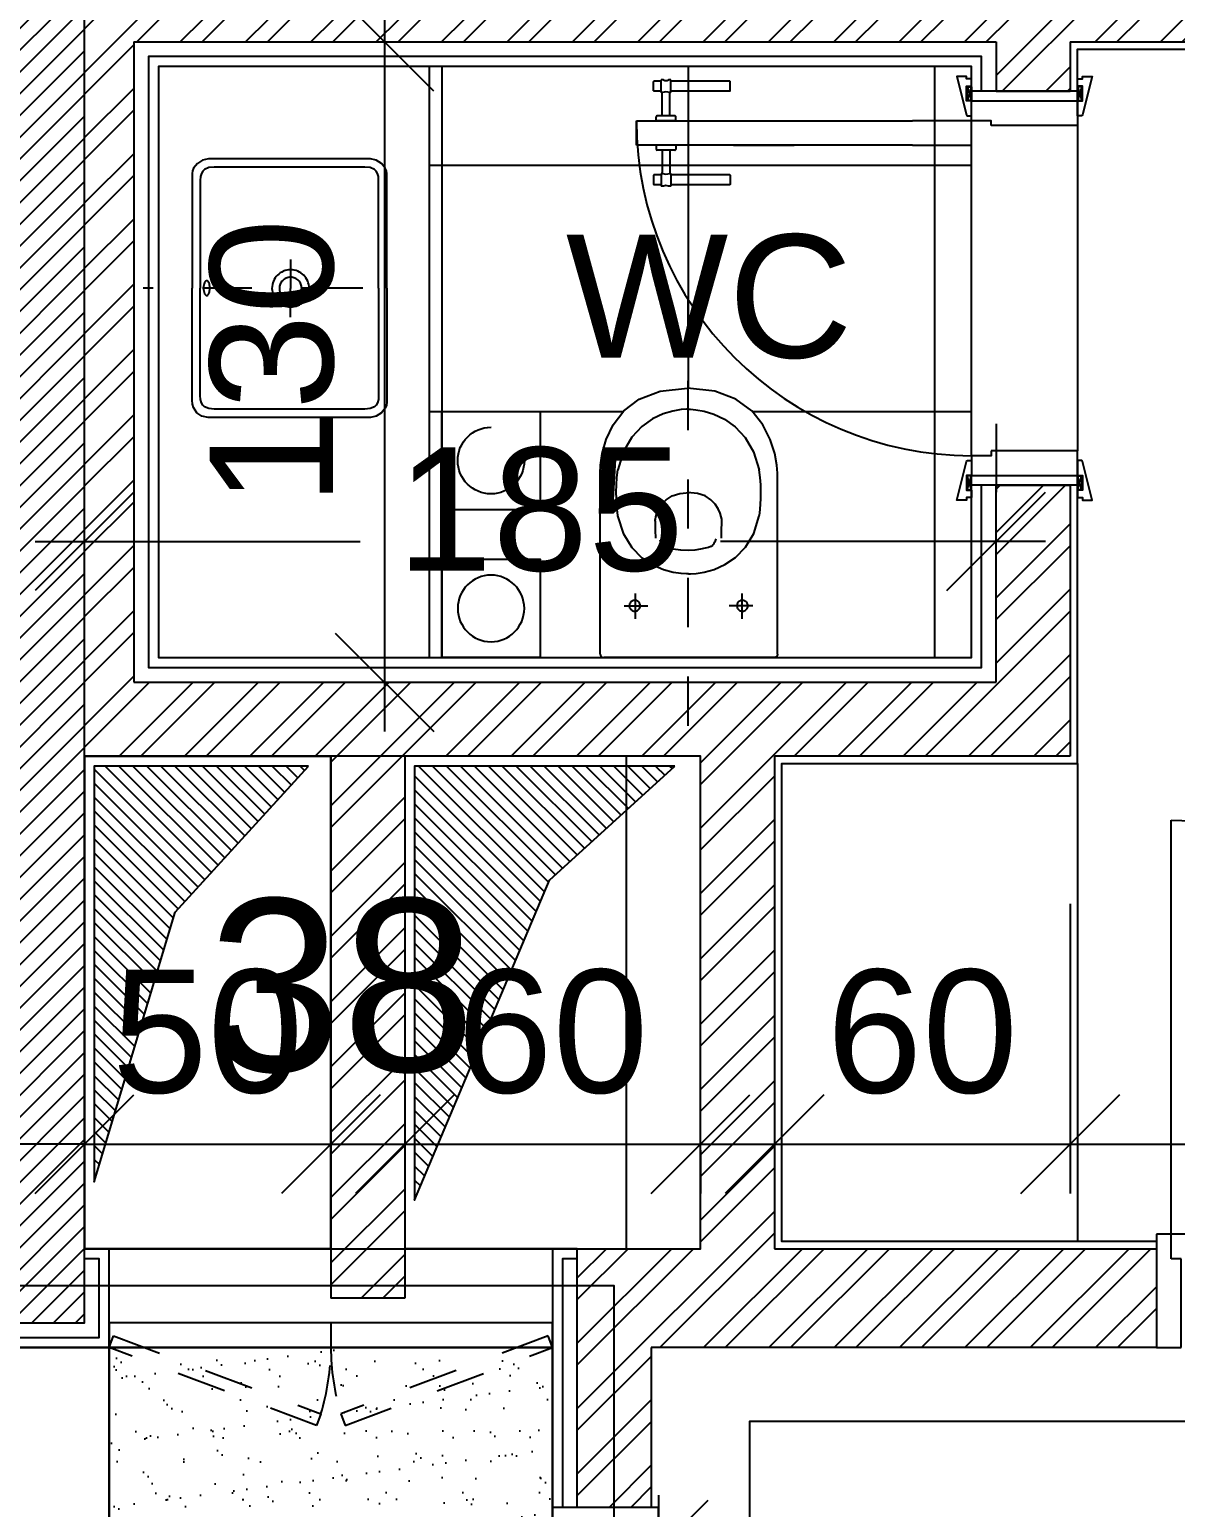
# Model space of a CAD drawing. Extents: x -1.7 to 46.3, y -159.8 to -77.2.
# Drawn here: x 15.667 to 17.992, y -127.461 to -124.461 of the extents above; entities that cross this region are included whole.
import ezdxf
from ezdxf.enums import TextEntityAlignment as Align

# ---------------------------------------------------------------- set-up
doc = ezdxf.new("R2010")
doc.units = 0
doc.header["$MEASUREMENT"] = 0
doc.header["$PDMODE"] = 35
doc.header["$PDSIZE"] = 0.3
for name, pattern in [('CENTER', [2, 1.25, -0.25, 0.25, -0.25]), ('DASHDOTX2', [50.8, 25.4, -12.7, 0, -12.7]), ('HIDDEN2', [0.1875, 0.125, -0.0625])]:
    doc.linetypes.add(name, pattern=pattern)
doc.layers.get('0').update_dxf_attribs({"linetype": 'CONTINUOUS'})
doc.layers.get('DEFPOINTS').update_dxf_attribs({"linetype": 'CONTINUOUS'})
for name, color, linetype in [('A-AREAS', 6, 'CONTINUOUS'), ('A-AREAS-TXT', 6, 'CONTINUOUS'), ('A-AXIS-SANITARY', 10, 'DASHDOTX2'), ('A-closet', 252, 'CONTINUOUS'), ('a-dim', 3, 'CONTINUOUS'), ('A-Door', 1, 'CONTINUOUS'), ('A-DOORS', 1, 'CONTINUOUS'), ('A-FLOR-PFIX', 61, 'CONTINUOUS'), ('A-HATCH-CONC', 8, 'CONTINUOUS'), ('A-HATCH-WALL', 8, 'CONTINUOUS'), ('A-MECHANICAL', 8, 'CONTINUOUS'), ('A-moquette', 137, 'CONTINUOUS'), ('A-NOMENCLATURE', 3, 'CONTINUOUS'), ('A-PLASTER', 8, 'CONTINUOUS'), ('A-PORTE', 1, 'CONTINUOUS'), ('A-proj-marble', 137, 'CONTINUOUS'), ('A-PROJ-TIL-BATH', 8, 'CONTINUOUS'), ('A-proj-wood', 5, 'CONTINUOUS'), ('A-PROJECTION', 9, 'CONTINUOUS'), ('A-SANIT', 95, 'CONTINUOUS'), ('A-sect-marble', 1, 'CONTINUOUS'), ('A-SECT-TILE', 12, 'CONTINUOUS'), ('a-shaft', 251, 'CONTINUOUS'), ('A-TILES', 137, 'CONTINUOUS'), ('A-WALL', 4, 'CONTINUOUS'), ('S-2ND-3RD-4-5-6TH$0$A-SHAFT 2-3-4-5-6', 8, 'CONTINUOUS'), ('S-2ND-3RD-4-5-6TH$0$A-STR 2-3-4-5-6', 2, 'CONTINUOUS')]:
    doc.layers.add(name, color=color, linetype=linetype)
doc.styles.add('A100-STEXT', font='ARIAL.TTF', dxfattribs={"height": 0.25})
doc.dimstyles.new('A100-DIM', dxfattribs={"dimtxt": 0.25, "dimasz": 0.2, "dimexe": 0.1, "dimexo": 0.3, "dimgap": 0.1, "dimtad": 1, "dimlfac": 100, "dimrnd": 0.5, "dimdsep": 46, "dimtxsty": 'A100-STEXT', "dimblk1": 'OBLIQUE', "dimblk2": 'OBLIQUE', "dimsah": 1, "dimcen": -0.05, "dimdle": 0.1, "dimclrd": 15, "dimclre": 15, "dimclrt": 256, "dimadec": 0, "dimazin": 0, "dimtfac": 0.28, "dimtix": 1, "dimtmove": 2, "dimatfit": 3, "dimldrblk": 'OBLIQUE', "dimfxl": 0, "dimtolj": 1, "dimarcsym": 0})

# ---------------------------------------------------------------- blocks, each defined once
blk = doc.blocks.new('P90E23D')
at = {"layer": 'A-PORTE'}
for p, q in [((0, 0), (0, -0.05)), ((0.23, 0), (0, 0)), ((0.23, -0.03), (0.23, 0)), ((0.18, -0.05), (0.18, -0.03)), ((0.18, -0.03), (0.23, -0.03)), ((0, -0.05), (0.18, -0.05)), ((1.07, -0.84), (0.23, -0.84)), ((0.23, -0.84), (0.23, -0.88)), ((0, -0.9), (0, -0.85)), ((0, -0.85), (0.18, -0.85)), ((0.18, -0.85), (0.18, -0.87)), ((0.18, -0.87), (0.23, -0.87)), ((0.23, -0.87), (1.07, -0.87)), ((0.23, -0.87), (0.23, -0.9)), ((0.23, -0.9), (0, -0.9))]:
    blk.add_line(p, q, dxfattribs=at)
blk.add_arc((0.23, -0.87), 0.84, 0, 90, dxfattribs=at)
blk = doc.blocks.new('_OBLIQUE')
at = {"color": 0, "linetype": 'ByBlock'}
blk.add_line((-0.5, -0.5), (0.5, 0.5), dxfattribs=at)
blk = doc.blocks.new('*D63')
at = {"layer": 'a-dim', "color": 15, "lineweight": -2}
for p, q in [((16.9434, -127.4357), (16.9434, -127.6465)), ((26.9284, -127.4357), (26.9284, -127.6465)), ((16.8434, -127.5465), (27.0284, -127.5465))]:
    blk.add_line(p, q, dxfattribs=at)
at = {"layer": 'DEFPOINTS', "color": 0}
for p in [(16.9434, -127.1357), (26.9284, -127.1357), (26.9284, -127.5465)]:
    blk.add_point(p, dxfattribs=at)
at = {"layer": 'a-dim', "color": 15, "lineweight": -2, "xscale": 0.2, "yscale": 0.2, "zscale": 0.2, "rotation": 180}
blk.add_blockref('_OBLIQUE', (16.9434, -127.5465), dxfattribs=at)
at = {"layer": 'a-dim', "color": 15, "lineweight": -2, "xscale": 0.2, "yscale": 0.2, "zscale": 0.2}
blk.add_blockref('_OBLIQUE', (26.9284, -127.5465), dxfattribs=at)
at = {"layer": 'a-dim', "insert": (21.9359, -127.3188), "char_height": 0.25, "attachment_point": 5, "style": 'A100-STEXT'}
blk.add_mtext('\\A1;998.5', dxfattribs=at)
blk = doc.blocks.new('*D65')
at = {"layer": 'a-dim', "color": 15, "lineweight": -2}
for p, q in [((15.7784, -126.7857), (15.7784, -126.6232)), ((15.7784, -126.7232), (15.5784, -126.7232)), ((15.7784, -126.7232), (16.2784, -126.7232)), ((16.2784, -126.7232), (16.4784, -126.7232)), ((16.2784, -126.7857), (16.2784, -126.8232))]:
    blk.add_line(p, q, dxfattribs=at)
at = {"layer": 'DEFPOINTS', "color": 0}
for p in [(16.2784, -126.4857), (16.2784, -126.7232), (15.7784, -127.0857)]:
    blk.add_point(p, dxfattribs=at)
at = {"layer": 'a-dim', "color": 15, "lineweight": -2, "xscale": 0.2, "yscale": 0.2, "zscale": 0.2}
blk.add_blockref('_OBLIQUE', (15.7784, -126.7232), dxfattribs=at)
at = {"layer": 'a-dim', "color": 15, "lineweight": -2, "xscale": 0.2, "yscale": 0.2, "zscale": 0.2, "rotation": 180}
blk.add_blockref('_OBLIQUE', (16.2784, -126.7232), dxfattribs=at)
at = {"layer": 'a-dim', "insert": (16.0284, -126.4956), "char_height": 0.25, "attachment_point": 5, "style": 'A100-STEXT'}
blk.add_mtext('\\A1;50', dxfattribs=at)
blk = doc.blocks.new('*D66')
at = {"layer": 'a-dim', "color": 15, "lineweight": -2}
for p, q in [((16.3284, -126.7232), (17.1284, -126.7232)), ((17.0284, -126.7357), (17.0284, -126.8232)), ((16.4284, -126.7857), (16.4284, -126.8232))]:
    blk.add_line(p, q, dxfattribs=at)
at = {"layer": 'DEFPOINTS', "color": 0}
for p in [(17.0284, -126.4357), (16.4284, -126.4857), (17.0284, -126.7232)]:
    blk.add_point(p, dxfattribs=at)
at = {"layer": 'a-dim', "color": 15, "lineweight": -2, "xscale": 0.2, "yscale": 0.2, "zscale": 0.2, "rotation": 180}
blk.add_blockref('_OBLIQUE', (16.4284, -126.7232), dxfattribs=at)
at = {"layer": 'a-dim', "color": 15, "lineweight": -2, "xscale": 0.2, "yscale": 0.2, "zscale": 0.2}
blk.add_blockref('_OBLIQUE', (17.0284, -126.7232), dxfattribs=at)
at = {"layer": 'a-dim', "insert": (16.7284, -126.4956), "char_height": 0.25, "attachment_point": 5, "style": 'A100-STEXT'}
blk.add_mtext('\\A1;60', dxfattribs=at)
blk = doc.blocks.new('*D67')
at = {"layer": 'a-dim', "color": 15, "lineweight": -2}
for p, q in [((17.7784, -126.2357), (17.7784, -126.8232)), ((17.0784, -126.7232), (17.8784, -126.7232)), ((17.1784, -126.7357), (17.1784, -126.8232))]:
    blk.add_line(p, q, dxfattribs=at)
at = {"layer": 'DEFPOINTS', "color": 0}
for p in [(17.7784, -125.9357), (17.1784, -126.4357), (17.7784, -126.7232)]:
    blk.add_point(p, dxfattribs=at)
at = {"layer": 'a-dim', "color": 15, "lineweight": -2, "xscale": 0.2, "yscale": 0.2, "zscale": 0.2, "rotation": 180}
blk.add_blockref('_OBLIQUE', (17.1784, -126.7232), dxfattribs=at)
at = {"layer": 'a-dim', "color": 15, "lineweight": -2, "xscale": 0.2, "yscale": 0.2, "zscale": 0.2}
blk.add_blockref('_OBLIQUE', (17.7784, -126.7232), dxfattribs=at)
at = {"layer": 'a-dim', "insert": (17.4784, -126.4956), "char_height": 0.25, "attachment_point": 5, "style": 'A100-STEXT'}
blk.add_mtext('\\A1;60', dxfattribs=at)
blk = doc.blocks.new('*D68')
at = {"layer": 'a-dim', "color": 15, "lineweight": -2}
for p, q in [((17.7784, -126.2357), (17.7784, -126.8232)), ((19.3534, -126.2357), (19.3534, -126.8232)), ((17.6784, -126.7232), (19.4534, -126.7232))]:
    blk.add_line(p, q, dxfattribs=at)
at = {"layer": 'DEFPOINTS', "color": 0}
for p in [(17.7784, -125.9357), (19.3534, -125.9357), (19.3534, -126.7232)]:
    blk.add_point(p, dxfattribs=at)
at = {"layer": 'a-dim', "color": 15, "lineweight": -2, "xscale": 0.2, "yscale": 0.2, "zscale": 0.2, "rotation": 180}
blk.add_blockref('_OBLIQUE', (17.7784, -126.7232), dxfattribs=at)
at = {"layer": 'a-dim', "color": 15, "lineweight": -2, "xscale": 0.2, "yscale": 0.2, "zscale": 0.2}
blk.add_blockref('_OBLIQUE', (19.3534, -126.7232), dxfattribs=at)
at = {"layer": 'a-dim', "insert": (18.5659, -126.4956), "char_height": 0.25, "attachment_point": 5, "style": 'A100-STEXT'}
blk.add_mtext('\\A1;157.5', dxfattribs=at)
blk = doc.blocks.new('*D90')
at = {"layer": 'a-dim', "color": 15, "lineweight": -2}
for p, q in [((17.6284, -125.2607), (17.6284, -125.3996)), ((15.7784, -126.7857), (15.7784, -125.3996)), ((15.6784, -125.4996), (16.338, -125.4996)), ((17.7284, -125.4996), (17.0687, -125.4996))]:
    blk.add_line(p, q, dxfattribs=at)
at = {"layer": 'DEFPOINTS', "color": 0}
for p in [(15.7784, -125.4996), (17.6284, -125.5607), (15.7784, -127.0857)]:
    blk.add_point(p, dxfattribs=at)
at = {"layer": 'a-dim', "color": 15, "lineweight": -2, "xscale": 0.2, "yscale": 0.2, "zscale": 0.2, "rotation": 180}
blk.add_blockref('_OBLIQUE', (15.7784, -125.4996), dxfattribs=at)
at = {"layer": 'a-dim', "color": 15, "lineweight": -2, "xscale": 0.2, "yscale": 0.2, "zscale": 0.2}
blk.add_blockref('_OBLIQUE', (17.6284, -125.4996), dxfattribs=at)
at = {"layer": 'a-dim', "insert": (16.7034, -125.4357), "char_height": 0.25, "attachment_point": 5, "style": 'A100-STEXT'}
blk.add_mtext('\\A1;185', dxfattribs=at)
blk = doc.blocks.new('*D92')
at = {"layer": 'a-dim', "color": 15, "lineweight": -2}
for p, q in [((16.3874, -124.3857), (16.3874, -125.8857)), ((16.2821, -124.4857), (16.4874, -124.4857)), ((16.2821, -125.7857), (16.4874, -125.7857))]:
    blk.add_line(p, q, dxfattribs=at)
at = {"layer": 'DEFPOINTS', "color": 0}
for p in [(15.9821, -124.4857), (15.9821, -125.7857), (16.3874, -125.7857)]:
    blk.add_point(p, dxfattribs=at)
at = {"layer": 'a-dim', "color": 15, "lineweight": -2, "xscale": 0.2, "yscale": 0.2, "zscale": 0.2}
for p, rotation in [((16.3874, -124.4857), 90), ((16.3874, -125.7857), 270)]:
    blk.add_blockref('_OBLIQUE', p, dxfattribs=dict(at, rotation=rotation))
at = {"layer": 'a-dim', "insert": (16.1596, -125.1357), "char_height": 0.25, "attachment_point": 5, "rotation": 90, "style": 'A100-STEXT'}
blk.add_mtext('\\A1;130', dxfattribs=at)
blk = doc.blocks.new('P100E21.5D')
at = {"layer": 'A-PORTE'}
for p, q in [((0.03, 0.215), (0.03, 1.155)), ((0.06, 1.155), (0.06, 0.215)), ((0.03, 0.215), (0, 0.215)), ((0, 0.215), (0, 0)), ((0.06, 0.215), (0.02, 0.215)), ((0.03, 0.165), (0.03, 0.215)), ((0.97, 0.215), (1, 0.215)), ((0.97, 0.165), (0.97, 0.215)), ((1, 0.215), (1, 0)), ((0.05, 0.165), (0.03, 0.165)), ((0.05, 0), (0.05, 0.165)), ((0.95, 0), (0.95, 0.165)), ((0.95, 0.165), (0.97, 0.165)), ((0, 0), (0.05, 0)), ((1, 0), (0.95, 0))]:
    blk.add_line(p, q, dxfattribs=at)
blk.add_arc((0.03, 0.215), 0.94, 0, 90, dxfattribs=at)
blk = doc.blocks.new('A$C3DEF75EA')
at = {"layer": 'A-DOORS'}
for p, q in [((-0.11, 0.68), (-0.06, 0.68)), ((-0.11, 0.56), (-0.11, 0.68)), ((-0.06, 0.68), (-0.06, 0.56)), ((-0.19, 0.63), (-0.19, 0.6445)), ((-0.1705, 0.645), (-0.1895, 0.645)), ((-0.17, 0.63), (-0.17, 0.6445)), ((-0.12, 0.602), (-0.12, 0.638)), ((-0.11, 0.64), (-0.118, 0.64)), ((-0.11, 0.6), (-0.11, 0.64)), ((-0.06, 0.64), (-0.052, 0.64)), ((-0.06, 0.6), (-0.06, 0.64)), ((-0.05, 0.602), (-0.05, 0.638)), ((0, 0.63), (0, 0.6445)), ((0.0005, 0.645), (0.0195, 0.645)), ((0.02, 0.63), (0.02, 0.6445)), ((-0.167, 0.63), (-0.193, 0.63)), ((-0.193, 0.625), (-0.193, 0.63)), ((-0.193, 0.61), (-0.193, 0.615)), ((-0.167, 0.61), (-0.193, 0.61)), ((-0.19, 0.4905), (-0.19, 0.61)), ((-0.17, 0.4905), (-0.17, 0.61)), ((-0.167, 0.6275), (-0.167, 0.63)), ((-0.12, 0.6275), (-0.167, 0.6275)), ((-0.167, 0.61), (-0.167, 0.6125)), ((-0.12, 0.6125), (-0.167, 0.6125)), ((-0.05, 0.6275), (-0.003, 0.6275)), ((-0.05, 0.6125), (-0.003, 0.6125)), ((-0.003, 0.63), (0.023, 0.63)), ((-0.003, 0.6275), (-0.003, 0.63)), ((-0.003, 0.61), (-0.003, 0.6125)), ((-0.003, 0.61), (0.023, 0.61)), ((0, 0.4905), (0, 0.61)), ((0.02, 0.4905), (0.02, 0.61)), ((0.023, 0.625), (0.023, 0.63)), ((0.023, 0.61), (0.023, 0.615)), ((-0.11, 0.6), (-0.118, 0.6)), ((-0.06, 0.6), (-0.052, 0.6)), ((-0.11, 0.12), (-0.11, 0.56)), ((-0.06, 0.56), (-0.06, 0.12)), ((-0.1705, 0.49), (-0.1895, 0.49)), ((-0.11, 0.483), (-0.11, 0.36)), ((-0.06, 0.483), (-0.06, 0.36)), ((0.0005, 0.49), (0.0195, 0.49)), ((-0.11, 0.12), (-0.11, 0)), ((-0.06, 0), (-0.06, 0.12)), ((-0.809, 0), (-0.781, 0.009)), ((-0.809, 0.009), (-0.781, 0)), ((0.009, 0), (-0.019, 0.009)), ((0.009, 0.009), (-0.019, 0)), ((-0.11, 0), (-0.06, 0)), ((-0.809, -0.215), (-0.781, -0.224)), ((-0.809, -0.224), (-0.781, -0.215)), ((0.009, -0.215), (-0.019, -0.224)), ((0.009, -0.224), (-0.019, -0.215))]:
    blk.add_line(p, q, dxfattribs=at)
at = {"layer": 'A-DOORS', "color": 8}
for p, q in [((-0.74, 0), (-0.06, 0)), ((-0.07, -0.215), (-0.73, -0.215))]:
    blk.add_line(p, q, dxfattribs=at)
at = {"layer": 'A-DOORS'}
for points in [[(-0.81, 0), (-0.825, 0), (-0.825, 0.01), (-0.83, 0.01), (-0.83, 0.03), (-0.7518, 0.0104, -0.381769), (-0.75, 0.0084), (-0.75, 0), (-0.78, 0), (-0.78, 0.01), (-0.81, 0.01), (-0.81, 0)], [(0.01, 0), (0.025, 0), (0.025, 0.01), (0.03, 0.01), (0.03, 0.03), (-0.0482, 0.0104, 0.381769), (-0.05, 0.0084), (-0.05, 0), (-0.02, 0), (-0.02, 0.01), (0.01, 0.01), (0.01, 0)], [(-0.81, -0.215), (-0.825, -0.215), (-0.825, -0.225), (-0.83, -0.225), (-0.83, -0.245), (-0.7518, -0.2254, 0.381769), (-0.75, -0.2234), (-0.75, -0.215), (-0.78, -0.215), (-0.78, -0.225), (-0.81, -0.225), (-0.81, -0.215)], [(0.01, -0.215), (0.025, -0.215), (0.025, -0.225), (0.03, -0.225), (0.03, -0.245), (-0.0482, -0.2254, -0.381769), (-0.05, -0.2234), (-0.05, -0.215), (-0.02, -0.215), (-0.02, -0.225), (0.01, -0.225), (0.01, -0.215)]]:
    blk.add_lwpolyline(points, format="xyb", dxfattribs=at)
for points in [[(-0.809, 0), (-0.781, 0), (-0.781, 0.009), (-0.809, 0.009)], [(0.009, 0), (-0.019, 0), (-0.019, 0.009), (0.009, 0.009)], [(-0.809, -0.215), (-0.781, -0.215), (-0.781, -0.224), (-0.809, -0.224)], [(0.009, -0.215), (-0.019, -0.215), (-0.019, -0.224), (0.009, -0.224)]]:
    blk.add_lwpolyline(points, close=True, dxfattribs=at)
for points in [[(-0.8, -0.215), (-0.8, 0), (-0.78, 0), (-0.78, -0.215), (-0.8, -0.215)], [(-0.73, -0.04), (-0.74, -0.04), (-0.74, 0), (-0.78, 0)], [(-0.78, 0), (-0.78, -0.215), (-0.73, -0.215), (-0.73, -0.04)], [(0, -0.215), (0, 0), (-0.02, 0), (-0.02, -0.215), (0, -0.215)], [(-0.07, -0.04), (-0.06, -0.04), (-0.06, 0), (-0.02, 0)], [(-0.02, 0), (-0.02, -0.215), (-0.07, -0.215), (-0.07, -0.04)]]:
    blk.add_lwpolyline(points, dxfattribs=at)
blk.add_arc((-0.0597, -0.0003), 0.6803, 90.0254, 179.9746, dxfattribs=at)
for centre, major_axis, start_param, end_param in [((-0.1895, 0.6445), (-0.000354, 0.000354), -0.785398, 0.785398), ((-0.1705, 0.6445), (0.000354, 0.000354), 5.497787, 7.068583), ((-0.118, 0.638), (-0.00141, 0.00141), -0.785398, 0.785398), ((-0.052, 0.638), (0.00141, 0.00141), 5.497787, 7.068583), ((0.0005, 0.6445), (-0.000354, 0.000354), -0.785398, 0.785398), ((0.0195, 0.6445), (0.000354, 0.000354), 5.497787, 7.068583), ((-0.2006, 0.62), (0.00642, 0.00642), 4.914874, 6.080701), ((-0.149, 0.62), (0.0138, 0.0138), 1.961403, 2.750986), ((-0.118, 0.602), (0.00141, 0.00141), 2.356194, 3.926991), ((-0.052, 0.602), (-0.00141, 0.00141), 2.356194, 3.926991), ((-0.021, 0.62), (0.0138, 0.0138), 5.102996, 5.892578), ((0.0306, 0.62), (0.00642, 0.00642), 1.773281, 2.939108), ((-0.1895, 0.4905), (0.000354, 0.000354), 2.356194, 3.926991), ((-0.1705, 0.4905), (-0.000354, 0.000354), 2.356194, 3.926991), ((0.0005, 0.4905), (0.000354, 0.000354), 2.356194, 3.926991), ((0.0195, 0.4905), (-0.000354, 0.000354), 2.356194, 3.926991)]:
    blk.add_ellipse(centre, major_axis=major_axis, ratio=1, start_param=start_param, end_param=end_param, dxfattribs=at)
blk = doc.blocks.new('A$C4412624D')
for points in [[(-363.316505, 205.931824, 0), (-369.377186, 205.812927, 0), (-385.619804, 204.401184, 0), (-409.135235, 200.113983, 0), (-437.014357, 191.368836, 0), (-466.348038, 176.583069, 0), (-494.227158, 154.174194, 0), (-517.742592, 122.559601, 0), (-533.985207, 80.156738, 0), (-540.045876, 25.382996, 0)], [(-7.305237, 205.931824, 0), (-19.51413, 205.931824, 0), (-52.233948, 205.931824, 0), (-99.604431, 205.931824, 0), (-155.76532, 205.931824, 0), (-214.856354, 205.931793, 0), (-271.017242, 205.931793, 0), (-318.387726, 205.931793, 0), (-351.107536, 205.931763, 0), (-363.316406, 205.931763, 0)], [(-7.305237, 205.931824, 0), (-7.054718, 205.891724, 0), (-6.383331, 205.746399, 0), (-5.411285, 205.458283, 0), (-4.258881, 204.989777, 0), (-3.046356, 204.303314, 0), (-1.893951, 203.361298, 0), (-0.921936, 202.126221, 0), (-0.250519, 200.560455, 0), (0, 198.626465, 0)], [(-0.000031, 198.626618, 0), (-0.000031, 186.942688, 0), (-0.000031, 155.629791, 0), (-0.000031, 110.296204, 0), (-0.000031, 56.550171, 0), (0, 0, 0), (0, -53.746025, 0), (0, -99.079628, 0), (0.000031, -130.392528, 0), (0.000031, -142.076446, 0)], [(-497.934326, 27.701111, 0), (-497.803253, 31.697464, 0), (-496.723526, 42.562134, 0), (-493.665352, 58.608521, 0), (-487.598946, 78.150055, 0), (-477.494526, 99.500153, 0), (-462.322313, 120.972229, 0), (-441.052518, 140.879669, 0), (-412.655359, 157.53595, 0), (-376.101051, 169.254425, 0)], [(-283.871368, 169.254578, 0), (-285.531082, 169.495087, 0), (-290.24971, 170.096344, 0), (-297.636414, 170.87796, 0), (-307.300392, 171.659577, 0), (-318.850838, 172.260834, 0), (-331.896935, 172.501343, 0), (-346.047874, 172.200714, 0), (-360.912849, 171.17862, 0), (-376.101044, 169.254608, 0)], [(-167.899292, 27.713638, 0), (-167.94632, 31.783478, 0), (-168.779755, 42.831787, 0), (-171.43811, 59.116745, 0), (-176.960022, 78.896546, 0), (-186.383972, 100.429382, 0), (-200.748535, 121.973389, 0), (-221.092255, 141.786835, 0), (-248.453674, 158.127808, 0), (-283.871368, 169.254547, 0)], [(-103.977631, 156.470307, 0), (-103.977631, 154.841889, 0), (-103.977631, 150.477722, 0), (-103.977631, 144.159454, 0), (-103.977631, 136.668732, 0), (-103.977661, 128.787171, 0), (-103.977661, 121.296448, 0), (-103.977661, 114.97818, 0), (-103.977692, 110.614014, 0), (-103.977692, 108.985626, 0)], [(-128.633087, 134.554077, 0), (-126.879395, 134.554077, 0), (-122.179504, 134.554077, 0), (-115.375183, 134.554077, 0), (-107.308197, 134.554077, 0), (-98.820343, 134.554108, 0), (-90.753357, 134.554108, 0), (-83.949036, 134.554108, 0), (-79.249146, 134.554138, 0), (-77.495453, 134.554138, 0)], [(-93.019531, 135.467438, 0), (-93.196075, 137.437134, 0), (-93.705109, 139.291046, 0), (-94.515656, 140.998169, 0), (-95.596771, 142.527588, 0), (-96.917511, 143.848328, 0), (-98.446899, 144.929444, 0), (-100.154022, 145.740021, 0), (-102.007935, 146.249054, 0), (-103.977631, 146.425629, 0), (-103.977631, 146.425537, 0), (-105.947327, 146.248993, 0), (-107.801239, 145.73996, 0), (-109.508362, 144.929413, 0), (-111.03775, 143.848328, 0), (-112.358459, 142.527588, 0), (-113.439575, 140.99823, 0), (-114.250092, 139.291107, 0), (-114.759094, 137.437256, 0), (-114.935638, 135.46759, 0), (-114.93573, 135.467438, 0), (-114.759186, 133.497742, 0), (-114.250153, 131.643829, 0), (-113.439606, 129.936707, 0), (-112.35849, 128.407288, 0), (-111.03775, 127.086548, 0), (-109.508362, 126.005432, 0), (-107.801239, 125.194855, 0), (-105.947327, 124.685822, 0), (-103.977631, 124.509247, 0), (-103.977631, 124.509339, 0), (-102.007935, 124.685883, 0), (-100.154022, 125.194916, 0), (-98.446899, 126.005463, 0), (-96.917511, 127.086548, 0), (-95.596802, 128.407288, 0), (-94.515686, 129.936646, 0), (-93.70517, 131.643768, 0), (-93.196167, 133.49762, 0), (-93.019623, 135.467285, 0)], [(-239.127029, 93.496338, 0), (-244.453003, 93.570557, 0), (-249.945557, 93.674713, 0), (-255.392944, 93.798554, 0), (-260.583328, 93.931671, 0), (-265.304947, 94.063751, 0), (-269.345993, 94.184479, 0), (-272.494675, 94.283508, 0), (-274.5392, 94.350495, 0), (-275.267776, 94.375122, 0), (-275.267746, 94.375122, 0), (-277.177994, 94.160919, 0), (-282.297455, 93.202637, 0), (-289.709213, 91.026795, 0), (-298.496338, 87.159912, 0), (-307.741928, 81.128479, 0), (-316.529068, 72.45903, 0), (-323.940826, 60.67807, 0), (-329.060295, 45.312103, 0), (-330.970551, 25.887634, 0)], [(-222.988953, 73.828949, 0), (-223.338638, 74.133179, 0), (-224.304276, 74.948532, 0), (-225.760712, 76.128952, 0), (-227.582809, 77.528443, 0), (-229.645447, 79.000946, 0), (-231.823486, 80.400421, 0), (-233.99176, 81.580872, 0), (-236.025146, 82.39621, 0), (-237.798523, 82.70047, 0)], [(-222.988953, 73.828949, 0), (-222.415253, 72.286972, 0), (-220.969742, 67.851441, 0), (-219.065781, 60.807938, 0), (-217.11673, 51.442078, 0), (-215.53595, 40.039414, 0), (-214.736816, 26.885574, 0), (-215.132675, 12.266113, 0), (-217.136887, -3.533356, 0), (-221.162842, -20.227234, 0)], [(-363.316505, -149.381658, 0), (-369.377186, -149.461094, 0), (-385.619804, -148.580885, 0), (-409.135235, -145.063267, 0), (-437.014357, -137.230472, 0), (-466.348038, -123.404728, 0), (-494.227158, -101.908272, 0), (-517.742592, -71.063339, 0), (-533.985207, -29.192154, 0), (-540.045876, 25.383057, 0)], [(-497.934326, 27.701111, 0), (-497.877174, 23.658875, 0), (-496.982231, 12.679642, 0), (-494.164284, -3.515335, 0), (-488.338104, -23.204819, 0), (-478.41848, -44.667587, 0), (-463.320183, -66.182388, 0), (-441.957998, -86.028, 0), (-413.246702, -102.483177, 0), (-376.101074, -113.826691, 0)], [(-239.127029, -38.068466, 0), (-244.453003, -38.14267, 0), (-249.945557, -38.246841, 0), (-255.392944, -38.370651, 0), (-260.583328, -38.503769, 0), (-265.304947, -38.635849, 0), (-269.345993, -38.756561, 0), (-272.494675, -38.855591, 0), (-274.5392, -38.922577, 0), (-275.267776, -38.947189, 0), (-275.267746, -38.947235, 0), (-277.177994, -38.733047, 0), (-282.297455, -37.774811, 0), (-289.709213, -35.599045, 0), (-298.496338, -31.732208, 0), (-307.741928, -25.700821, 0), (-316.529068, -17.031387, 0), (-323.940826, -5.250381, 0), (-329.060295, 10.115692, 0), (-330.970551, 29.540344, 0)], [(-167.899292, 27.713638, 0), (-167.835449, 23.744888, 0), (-168.391693, 12.949295, 0), (-170.689728, -3.00711, 0), (-175.851273, -22.458359, 0), (-184.998032, -43.738403, 0), (-199.251709, -65.181274, 0), (-219.733994, -85.120949, 0), (-247.56662, -101.891426, 0), (-283.871277, -113.826691, 0)], [(-221.162796, -20.227218, 0), (-221.512482, -20.531448, 0), (-222.478119, -21.346786, 0), (-223.934555, -22.527222, 0), (-225.756668, -23.926681, 0), (-227.819305, -25.39917, 0), (-229.99733, -26.79863, 0), (-232.165619, -27.97905, 0), (-234.19902, -28.794388, 0), (-235.972382, -29.098617, 0)], [(-103.977631, -101.042419, 0), (-103.977631, -99.414001, 0), (-103.977631, -95.049827, 0), (-103.977631, -88.731552, 0), (-103.977631, -81.240814, 0), (-103.977661, -73.359253, 0), (-103.977661, -65.868515, 0), (-103.977661, -59.550239, 0), (-103.977692, -55.186066, 0), (-103.977692, -53.557648, 0)], [(-128.633087, -79.126785, 0), (-126.879395, -79.126785, 0), (-122.179504, -79.126785, 0), (-115.375183, -79.126785, 0), (-107.308197, -79.126793, 0), (-98.820343, -79.126793, 0), (-90.753357, -79.1268, 0), (-83.949036, -79.1268, 0), (-79.249146, -79.126808, 0), (-77.495453, -79.126816, 0)], [(-93.019531, -80.039558, 0), (-93.196075, -78.069855, 0), (-93.705109, -76.215965, 0), (-94.515656, -74.508842, 0), (-95.596771, -72.979439, 0), (-96.917511, -71.658707, 0), (-98.446899, -70.577591, 0), (-100.154022, -69.767044, 0), (-102.007935, -69.258026, 0), (-103.977631, -69.081474, 0), (-103.977631, -69.081459, 0), (-105.947327, -69.258011, 0), (-107.801239, -69.767036, 0), (-109.508362, -70.577583, 0), (-111.03775, -71.658699, 0), (-112.358459, -72.979431, 0), (-113.439575, -74.508835, 0), (-114.250092, -76.21595, 0), (-114.759094, -78.069839, 0), (-114.935638, -80.039543, 0), (-114.93573, -80.039558, 0), (-114.759186, -82.009262, 0), (-114.250153, -83.863159, 0), (-113.439606, -85.570282, 0), (-112.35849, -87.099686, 0), (-111.03775, -88.420425, 0), (-109.508362, -89.501541, 0), (-107.801239, -90.312088, 0), (-105.947327, -90.821113, 0), (-103.977631, -90.997673, 0), (-103.977631, -90.997658, 0), (-102.007935, -90.821106, 0), (-100.154022, -90.31208, 0), (-98.446899, -89.501533, 0), (-96.917511, -88.420418, 0), (-95.596802, -87.099678, 0), (-94.515686, -85.570274, 0), (-93.70517, -83.863144, 0), (-93.196167, -82.009254, 0), (-93.019623, -80.039543, 0)], [(-283.871368, -113.826683, 0), (-285.531082, -114.067184, 0), (-290.24971, -114.668434, 0), (-297.636414, -115.450065, 0), (-307.300392, -116.231693, 0), (-318.850838, -116.832943, 0), (-331.896935, -117.073444, 0), (-346.047874, -116.772819, 0), (-360.912849, -115.750694, 0), (-376.101044, -113.826691, 0)], [(-7.305237, -149.381658, 0), (-7.054718, -149.341568, 0), (-6.383331, -149.196247, 0), (-5.411285, -148.908123, 0), (-4.258881, -148.439623, 0), (-3.046356, -147.753174, 0), (-1.893951, -146.811207, 0), (-0.921936, -145.576141, 0), (-0.250519, -144.010414, 0), (0, -142.076446, 0)], [(-7.305237, -149.381658, 0), (-19.51413, -149.381658, 0), (-52.233948, -149.381658, 0), (-99.604431, -149.381658, 0), (-155.76532, -149.381658, 0), (-214.856354, -149.38166, 0), (-271.017242, -149.38166, 0), (-318.387726, -149.38166, 0), (-351.107536, -149.381662, 0), (-363.316406, -149.381662, 0)]]:
    blk.add_polyline3d(points)
at = {"layer": 'A-AXIS-SANITARY', "linetype": 'CENTER', "ltscale": 0.1}
blk.add_line((136.288241, 26.88557), (-721.794139, 26.885582), dxfattribs=at)
blk = doc.blocks.new('A$C6D442EC4')
at = {"layer": 'A-AXIS-SANITARY', "linetype": 'CENTER', "ltscale": 0.1}
blk.add_line((-0.0027, 0.3461), (-0.0027, -0.0992), dxfattribs=at)
at = {"layer": 'A-FLOR-PFIX', "ltscale": 0.5}
for points in [[(-0.0025, 0.3948), (-0.0051, 0.3948), (-0.0125, 0.3948), (-0.0239, 0.3948), (-0.0388, 0.3948), (-0.0564, 0.3948), (-0.076, 0.3948), (-0.1187, 0.3948), (-0.1614, 0.3948), (-0.181, 0.3948), (-0.1986, 0.3948), (-0.2135, 0.3948), (-0.225, 0.3948), (-0.2323, 0.3948), (-0.235, 0.3948), (-0.2405, 0.394), (-0.246, 0.3919), (-0.2556, 0.3842), (-0.2625, 0.3736), (-0.2651, 0.362), (-0.2651, 0.361), (-0.2651, 0.3583), (-0.2651, 0.3538), (-0.2651, 0.3478), (-0.2651, 0.3316), (-0.2651, 0.3105), (-0.2651, 0.2855), (-0.2651, 0.2577), (-0.2651, 0.1972), (-0.2651, 0.1367), (-0.2651, 0.1088), (-0.2651, 0.0839), (-0.2651, 0.0628), (-0.2651, 0.0466), (-0.2651, 0.0405), (-0.2651, 0.0361), (-0.2651, 0.0333), (-0.2651, 0.0324), (-0.2626, 0.0199), (-0.2557, 0.0096), (-0.2448, 0.0026), (-0.2379, 0.0007), (-0.2303, 0), (-0.2278, 0), (-0.2205, 0), (-0.2093, 0), (-0.1947, 0), (-0.1775, 0), (-0.1582, 0), (-0.1164, 0), (-0.0746, 0), (-0.0553, 0), (-0.0381, 0), (-0.0235, 0), (-0.0123, 0), (-0.005, 0), (-0.0025, 0)], [(-0.0026, 0.3948), (0, 0.3948), (0.0074, 0.3948), (0.0188, 0.3948), (0.0337, 0.3948), (0.0513, 0.3948), (0.0709, 0.3948), (0.1136, 0.3948), (0.1563, 0.3948), (0.176, 0.3948), (0.1936, 0.3948), (0.2084, 0.3948), (0.2199, 0.3948), (0.2273, 0.3948), (0.2299, 0.3948), (0.2355, 0.394), (0.2409, 0.3919), (0.2506, 0.3842), (0.2574, 0.3736), (0.26, 0.362), (0.26, 0.361), (0.26, 0.3583), (0.26, 0.3538), (0.26, 0.3478), (0.26, 0.3316), (0.26, 0.3105), (0.26, 0.2856), (0.26, 0.2578), (0.26, 0.1974), (0.26, 0.137), (0.26, 0.1092), (0.26, 0.0843), (0.26, 0.0632), (0.26, 0.047), (0.26, 0.041), (0.26, 0.0366), (0.26, 0.0338), (0.26, 0.0329), (0.2574, 0.0212), (0.2506, 0.0106), (0.2409, 0.003), (0.2355, 0.0008), (0.2299, 0), (0.2273, 0), (0.2199, 0), (0.2084, 0), (0.1936, 0), (0.176, 0), (0.1563, 0), (0.1136, 0), (0.0709, 0), (0.0513, 0), (0.0337, 0), (0.0188, 0), (0.0074, 0), (0, 0), (-0.0026, 0)], [(-0.0025, 0.3784), (-0.0049, 0.3784), (-0.0118, 0.3784), (-0.0226, 0.3784), (-0.0366, 0.3784), (-0.0531, 0.3784), (-0.0715, 0.3784), (-0.1116, 0.3784), (-0.1517, 0.3784), (-0.1701, 0.3784), (-0.1867, 0.3784), (-0.2006, 0.3784), (-0.2114, 0.3784), (-0.2183, 0.3784), (-0.2208, 0.3784), (-0.2288, 0.3778), (-0.2351, 0.3761), (-0.2399, 0.3735), (-0.2434, 0.37), (-0.2472, 0.361), (-0.2481, 0.3502), (-0.2481, 0.3493), (-0.2481, 0.3468), (-0.2481, 0.3427), (-0.2481, 0.3371), (-0.2481, 0.322), (-0.2481, 0.3025), (-0.2481, 0.2793), (-0.2481, 0.2535), (-0.2481, 0.1974), (-0.2481, 0.1413), (-0.2481, 0.1155), (-0.2481, 0.0924), (-0.2481, 0.0728), (-0.2481, 0.0577), (-0.2481, 0.0522), (-0.2481, 0.048), (-0.2481, 0.0455), (-0.2481, 0.0446), (-0.2472, 0.0339), (-0.2434, 0.0249), (-0.2399, 0.0214), (-0.2351, 0.0187), (-0.2288, 0.017), (-0.2208, 0.0164), (-0.2183, 0.0164), (-0.2114, 0.0164), (-0.2006, 0.0164), (-0.1867, 0.0164), (-0.1701, 0.0164), (-0.1517, 0.0164), (-0.1116, 0.0164), (-0.0715, 0.0164), (-0.0531, 0.0164), (-0.0366, 0.0164), (-0.0226, 0.0164), (-0.0118, 0.0164), (-0.0049, 0.0164), (-0.0025, 0.0164)], [(-0.0026, 0.3784), (-0.0002, 0.3784), (0.0068, 0.3784), (0.0175, 0.3784), (0.0315, 0.3784), (0.048, 0.3784), (0.0665, 0.3784), (0.1065, 0.3784), (0.1466, 0.3784), (0.1651, 0.3784), (0.1816, 0.3784), (0.1955, 0.3784), (0.2063, 0.3784), (0.2132, 0.3784), (0.2157, 0.3784), (0.2237, 0.3778), (0.23, 0.3761), (0.2348, 0.3735), (0.2383, 0.37), (0.2421, 0.361), (0.243, 0.3502), (0.243, 0.3493), (0.243, 0.3468), (0.243, 0.3427), (0.243, 0.3371), (0.243, 0.322), (0.243, 0.3025), (0.243, 0.2793), (0.243, 0.2535), (0.243, 0.1974), (0.243, 0.1413), (0.243, 0.1155), (0.243, 0.0924), (0.243, 0.0728), (0.243, 0.0577), (0.243, 0.0522), (0.243, 0.048), (0.243, 0.0455), (0.243, 0.0446), (0.2421, 0.0339), (0.2383, 0.0249), (0.2348, 0.0214), (0.23, 0.0187), (0.2237, 0.017), (0.2157, 0.0164), (0.2132, 0.0164), (0.2063, 0.0164), (0.1955, 0.0164), (0.1816, 0.0164), (0.1651, 0.0164), (0.1466, 0.0164), (0.1065, 0.0164), (0.0665, 0.0164), (0.048, 0.0164), (0.0315, 0.0164), (0.0175, 0.0164), (0.0068, 0.0164), (-0.0002, 0.0164), (-0.0026, 0.0164)], [(-0.0408, 0.1997), (-0.0406, 0.2035), (-0.04, 0.2073), (-0.0391, 0.2109), (-0.0378, 0.2144), (-0.0362, 0.2176), (-0.0343, 0.2208), (-0.0322, 0.2237), (-0.0297, 0.2263), (-0.0271, 0.2288), (-0.0242, 0.2309), (-0.021, 0.2328), (-0.0177, 0.2344), (-0.0143, 0.2357), (-0.0107, 0.2366), (-0.0069, 0.2372), (-0.0031, 0.2374), (0.0008, 0.2372), (0.0045, 0.2366), (0.0081, 0.2357), (0.0116, 0.2344), (0.0149, 0.2328), (0.018, 0.2309), (0.0209, 0.2288), (0.0236, 0.2263), (0.026, 0.2237), (0.0282, 0.2208), (0.0301, 0.2176), (0.0317, 0.2144), (0.0329, 0.2109), (0.0339, 0.2073), (0.0344, 0.2035), (0.0346, 0.1997), (0.0344, 0.1958), (0.0339, 0.1921), (0.0329, 0.1885), (0.0317, 0.185), (0.0301, 0.1817), (0.0282, 0.1786), (0.026, 0.1757), (0.0236, 0.173), (0.0209, 0.1706), (0.018, 0.1684), (0.0149, 0.1665), (0.0116, 0.1649), (0.0081, 0.1637), (0.0045, 0.1627), (0.0008, 0.1622), (-0.0031, 0.162), (-0.0069, 0.1622), (-0.0107, 0.1627), (-0.0143, 0.1637), (-0.0177, 0.1649), (-0.021, 0.1665), (-0.0242, 0.1684), (-0.0271, 0.1706), (-0.0297, 0.173), (-0.0322, 0.1757), (-0.0343, 0.1786), (-0.0362, 0.1817), (-0.0378, 0.185), (-0.0391, 0.1885), (-0.04, 0.1921), (-0.0406, 0.1958), (-0.0408, 0.1997), (-0.0408, 0.1997)], [(-0.0257, 0.1997), (-0.0256, 0.202), (-0.0252, 0.2042), (-0.0247, 0.2064), (-0.0239, 0.2085), (-0.023, 0.2105), (-0.0218, 0.2123), (-0.0205, 0.2141), (-0.0191, 0.2157), (-0.0175, 0.2171), (-0.0157, 0.2184), (-0.0139, 0.2196), (-0.0119, 0.2205), (-0.0098, 0.2213), (-0.0076, 0.2218), (-0.0054, 0.2222), (-0.0031, 0.2223), (-0.0008, 0.2222), (0.0015, 0.2218), (0.0037, 0.2213), (0.0057, 0.2205), (0.0077, 0.2196), (0.0096, 0.2184), (0.0113, 0.2171), (0.0129, 0.2157), (0.0144, 0.2141), (0.0157, 0.2123), (0.0168, 0.2105), (0.0178, 0.2085), (0.0185, 0.2064), (0.0191, 0.2042), (0.0194, 0.202), (0.0196, 0.1997), (0.0194, 0.1974), (0.0191, 0.1951), (0.0185, 0.1929), (0.0178, 0.1909), (0.0168, 0.1889), (0.0157, 0.187), (0.0144, 0.1853), (0.0129, 0.1837), (0.0113, 0.1822), (0.0096, 0.1809), (0.0077, 0.1798), (0.0057, 0.1788), (0.0037, 0.1781), (0.0015, 0.1775), (-0.0008, 0.1772), (-0.0031, 0.1771), (-0.0054, 0.1772), (-0.0076, 0.1775), (-0.0098, 0.1781), (-0.0119, 0.1788), (-0.0139, 0.1798), (-0.0157, 0.1809), (-0.0175, 0.1822), (-0.0191, 0.1837), (-0.0205, 0.1853), (-0.0218, 0.187), (-0.023, 0.1889), (-0.0239, 0.1909), (-0.0247, 0.1929), (-0.0252, 0.1951), (-0.0256, 0.1974), (-0.0257, 0.1997), (-0.0257, 0.1997)], [(-0.0176, 0.0295), (-0.0176, 0.0302), (-0.0173, 0.0308), (-0.017, 0.0315), (-0.0165, 0.0321), (-0.0158, 0.0326), (-0.0151, 0.0332), (-0.0142, 0.0337), (-0.0132, 0.0341), (-0.011, 0.0349), (-0.0084, 0.0355), (-0.0056, 0.0359), (-0.0026, 0.036), (0.0004, 0.0359), (0.0033, 0.0355), (0.0058, 0.0349), (0.0081, 0.0341), (0.009, 0.0337), (0.0099, 0.0332), (0.0107, 0.0326), (0.0113, 0.0321), (0.0118, 0.0315), (0.0122, 0.0308), (0.0124, 0.0302), (0.0125, 0.0295), (0.0124, 0.0288), (0.0122, 0.0282), (0.0118, 0.0276), (0.0113, 0.027), (0.0107, 0.0264), (0.0099, 0.0258), (0.009, 0.0253), (0.0081, 0.0249), (0.0058, 0.0241), (0.0033, 0.0235), (0.0004, 0.0231), (-0.0026, 0.023), (-0.0056, 0.0231), (-0.0084, 0.0235), (-0.011, 0.0241), (-0.0132, 0.0249), (-0.0142, 0.0253), (-0.0151, 0.0258), (-0.0158, 0.0264), (-0.0165, 0.027), (-0.017, 0.0276), (-0.0173, 0.0282), (-0.0176, 0.0288), (-0.0176, 0.0295), (-0.0176, 0.0295)]]:
    blk.add_lwpolyline(points, dxfattribs=at)
at = {"layer": 'A-SANIT', "ltscale": 0.5}
for points in [[(-0.0614, 0.1997), (-0.0031, 0.1997)], [(0.0553, 0.1997), (-0.0031, 0.1997)]]:
    blk.add_lwpolyline(points, dxfattribs=at)
blk = doc.blocks.new('A$C3B044ACB')
blk.add_lwpolyline([(-0.1, -0.1), (0.1, -0.1), (0.1, 0.1), (-0.1, 0.1)], close=True)
blk.add_circle((0, 0), 0.0676)
blk = doc.blocks.new('A$C767F1EFC')
blk.add_lwpolyline([(-0.2, -0.2), (0, -0.2), (0, 0), (-0.2, 0)], close=True)
blk.add_arc((-0.1, -0.1), 0.0676, 180, 90)

msp = doc.modelspace()

# ---------------------------------------------------------------- hatches: boundary and pattern name
at = {"layer": 'A-HATCH-CONC'}
h = msp.add_hatch(dxfattribs=at)
h.set_pattern_fill('ANSI31', color=256, scale=0.25, style=0)
h.set_pattern_definition([(45, (8e-11, -138.735676), (-0.022097087, 0.022097087), [])])
h.paths.add_polyline_path([(15.77837, -119.45568), (15.47837, -119.45568), (15.47837, -121.18568), (11.87837, -121.18568), (11.87837, -119.45568), (11.57837, -119.45568), (11.57837, -127.08568), (11.87837, -127.08568), (11.87837, -121.48568), (15.47837, -121.48568), (15.47837, -127.08568), (15.77837, -127.08568)])
at = {"layer": 'A-HATCH-WALL'}
h = msp.add_hatch(dxfattribs=at)
h.set_pattern_fill('ANSI32', color=256, scale=0.25, style=0)
h.set_pattern_definition([(45, (-4e-09, -138.73489), (-0.06629126, 0.06629126), []), (45, (0.04419, -138.73489), (-0.06629126, 0.06629126), [])])
h.paths.add_polyline_path([(19.50337, -123.63489), (19.35337, -123.63489), (19.35337, -124.33489), (15.77837, -124.33489), (15.77837, -125.93489), (16.27837, -125.93489), (16.27837, -127.03489), (16.42837, -127.03489), (16.42837, -125.93489), (17.02837, -125.93489), (17.02837, -126.93489), (16.77837, -126.93489), (16.77837, -127.45989), (16.92837, -127.45989), (16.92837, -127.13489), (17.95337, -127.13489), (17.95337, -126.93489), (17.17837, -126.93489), (17.17837, -125.93489), (17.77837, -125.93489), (17.77837, -125.38489), (17.62837, -125.38489), (17.62837, -125.78489), (15.87837, -125.78489), (15.87837, -124.48489), (17.62837, -124.48489), (17.62837, -124.58489), (17.77837, -124.58489), (17.77837, -124.48489), (19.35337, -124.48489), (19.35337, -125.93489), (19.50337, -125.93489)])
at = {"layer": 'A-moquette'}
h = msp.add_hatch(dxfattribs=at)
h.set_pattern_fill('AR-SAND', color=256, scale=0.05, style=0)
h.set_pattern_definition([(37.5, (8e-11, -138.735676), (-0.00314967, 0.0963412), [0, -0.076, 0, -0.085, 0, -0.08125]), (7.5, (8e-11, -138.73568), (0.0884888, 0.1411073), [0, -0.041, 0, -0.0685, 0, -0.02625]), (327.5, (-0.0615, -138.735676), (0.1557071, 0.00028295), [0, -0.025, 0, -0.09, 0, -0.1175]), (317.5, (-0.0615, -138.73568), (0.1503063, 0.0438838), [0, -0.0125, 0, -0.059, 0, -0.0675])])
h.paths.add_polyline_path([(16.72837, -127.13568), (15.82837, -127.13568), (15.82837, -128.68568), (16.72837, -128.68568)])
at = {"layer": 'a-shaft'}
h = msp.add_hatch(dxfattribs=at)
h.set_pattern_fill('_USER', color=256, scale=0.02, angle=315, style=0, pattern_type=0)
h.set_pattern_definition([(315, (4.7, -138.735676), (0.014142136, 0.014142136), [])])
h.paths.add_polyline_path([(15.96259, -126.25247), (16.23308, -125.95568), (15.79837, -125.95568), (15.79837, -126.7995)])
h = msp.add_hatch(dxfattribs=at)
h.set_pattern_fill('_USER', color=256, scale=0.02, angle=315, style=0, pattern_type=0)
h.set_pattern_definition([(315, (6.1, -138.735676), (0.014142136, 0.014142136), [])])
h.paths.add_polyline_path([(16.72182, -126.18746), (16.97666, -125.95568), (16.44837, -125.95568), (16.44837, -126.83667)])

# ---------------------------------------------------------------- linework, layer by layer
at = {"layer": 'A-AREAS'}
for points in [[(13.67837, -116.13948), (15.84837, -116.13948), (15.84837, -117.98568), (23.49837, -117.98568), (23.49837, -120.06568), (27.32837, -120.06568), (27.32837, -135.23568), (25.32362, -135.23568), (23.05837, -134.92678), (23.05837, -133.30568), (15.84837, -133.30568), (15.84837, -135.23568), (13.67837, -135.23568), (13.67837, -131.03568), (15.62837, -131.03568), (15.62837, -128.91068), (16.85337, -128.91068), (16.85337, -127.01068), (15.62837, -127.01068), (15.62837, -121.63568), (15.70337, -121.63568), (15.70337, -120.41068), (13.67837, -120.41068)], [(16.87837, -125.93568), (15.77837, -125.93568), (15.77837, -126.93568), (16.87837, -126.93568)]]:
    msp.add_lwpolyline(points, close=True, dxfattribs=at)
at = {"layer": 'A-closet'}
msp.add_line((17.79337, -125.95068), (17.79337, -126.92068), dxfattribs=at)
at = {"layer": 'A-Door', "linetype": 'HIDDEN2', "ltscale": 0.5}
for points in [[(15.83717, -127.11228), (16.25834, -127.27077), (16.24953, -127.29417), (15.82837, -127.13568)], [(16.71956, -127.11228), (16.2984, -127.27077), (16.3072, -127.29417), (16.72837, -127.13568)]]:
    msp.add_lwpolyline(points, close=True, dxfattribs=at)
for centre, start, end in [((15.79626, -127.13323), 343.4238, 359.70906), ((16.76048, -127.13323), 180.29094, 196.5762)]:
    msp.add_arc(centre, 0.48212, start, end, dxfattribs=at)
at = {"layer": 'A-FLOR-PFIX', "ltscale": 0.5}
msp.add_lwpolyline([(16.47837, -125.73568), (16.47837, -124.53568), (15.92837, -124.53568), (15.92837, -125.73568)], close=True, dxfattribs=at)
at = {"layer": 'A-moquette'}
msp.add_lwpolyline([(16.72837, -127.13568), (15.82837, -127.13568), (15.82837, -128.68568), (16.72837, -128.68568)], close=True, dxfattribs=at)
at = {"layer": 'A-PLASTER'}
for points in [[(17.79337, -124.58568), (17.79337, -124.50068), (19.36337, -124.50068), (19.36337, -125.93568)], [(17.95337, -126.92068), (17.19337, -126.92068), (17.19337, -125.95068), (17.79337, -125.95068), (17.79337, -125.38568)]]:
    msp.add_lwpolyline(points, dxfattribs=at)
at = {"layer": 'A-PORTE', "ltscale": 4}
msp.add_line((16.27837, -127.08568), (16.27837, -127.13568), dxfattribs=at)
at = {"layer": 'A-PORTE'}
msp.add_lwpolyline([(16.72837, -127.08568), (15.82837, -127.08568), (15.82837, -127.13568), (16.72837, -127.13568)], close=True, dxfattribs=at)
at = {"layer": 'A-proj-marble'}
msp.add_lwpolyline([(11.52837, -128.68568), (15.82837, -128.68568), (15.82837, -127.13568), (11.52837, -127.13568)], close=True, dxfattribs=at)
at = {"layer": 'A-PROJ-TIL-BATH'}
for p, q in [((16.50337, -124.53568), (16.50337, -125.73568)), ((17.00337, -124.53568), (17.00337, -125.18868)), ((17.50337, -124.53568), (17.50337, -125.73568)), ((16.47837, -124.73568), (17.57837, -124.73568)), ((16.47837, -125.23568), (16.8723, -125.23568)), ((17.13294, -125.23568), (17.57837, -125.23568))]:
    msp.add_line(p, q, dxfattribs=at)
at = {"layer": 'A-proj-wood'}
for points in [[(16.77837, -126.93568), (16.72837, -126.93568), (16.72837, -127.46068)], [(16.77837, -126.95568), (16.74837, -126.95568), (16.74837, -127.46068)]]:
    msp.add_lwpolyline(points, dxfattribs=at)
at = {"layer": 'A-PROJECTION', "ltscale": 4}
for p, q in [((16.27837, -126.93568), (15.79337, -126.93568)), ((16.76337, -126.93568), (16.42837, -126.93568))]:
    msp.add_line(p, q, dxfattribs=at)
at = {"layer": 'A-sect-marble'}
for points in [[(12.97837, -127.13568), (15.82837, -127.13568), (15.82837, -126.93568), (15.77837, -126.93568)], [(12.97837, -127.11568), (15.80837, -127.11568), (15.80837, -126.95568), (15.77837, -126.95568)]]:
    msp.add_lwpolyline(points, dxfattribs=at)
at = {"layer": 'A-SECT-TILE'}
for points in [[(17.59837, -124.58568), (17.59837, -124.51568), (15.90837, -124.51568), (15.90837, -125.75568), (17.59837, -125.75568), (17.59837, -125.38568)], [(17.57837, -124.58568), (17.57837, -124.53568), (15.92837, -124.53568), (15.92837, -125.73568), (17.57837, -125.73568), (17.57837, -125.38568)]]:
    msp.add_lwpolyline(points, dxfattribs=at)
at = {"layer": 'a-shaft'}
for points in [[(16.23308, -125.95568), (15.79837, -125.95568), (15.79837, -126.7995), (15.96259, -126.25247)], [(16.97666, -125.95568), (16.44837, -125.95568), (16.44837, -126.83667), (16.72182, -126.18746)]]:
    msp.add_lwpolyline(points, close=True, dxfattribs=at)
at = {"layer": 'A-TILES'}
msp.add_lwpolyline([(18.47837, -128.63568), (17.12837, -128.63568), (17.12837, -127.28568), (18.47837, -127.28568)], close=True, dxfattribs=at)
at = {"layer": 'A-WALL'}
for p, q in [((15.87837, -124.48568), (17.62837, -124.48568)), ((15.87837, -124.48568), (15.87837, -125.78568)), ((17.62837, -124.48568), (17.62837, -124.58568)), ((17.77837, -124.48568), (19.35337, -124.48568)), ((17.77837, -124.48568), (17.77837, -124.58568)), ((17.62837, -124.58568), (17.77837, -124.58568)), ((17.62837, -125.78568), (17.62837, -125.38568)), ((17.62837, -125.38568), (17.77837, -125.38568)), ((17.77837, -125.38568), (17.77837, -125.93568)), ((15.87837, -125.78568), (17.62837, -125.78568)), ((15.77837, -125.93568), (16.27837, -125.93568)), ((16.27837, -125.93568), (16.27837, -127.03568)), ((16.42837, -125.93568), (16.42837, -127.03568)), ((17.02837, -125.93568), (16.42837, -125.93568)), ((17.02837, -126.93568), (17.02837, -125.93568)), ((17.77837, -125.93568), (17.17837, -125.93568)), ((17.17837, -125.93568), (17.17837, -126.93568)), ((16.77837, -126.93568), (17.02837, -126.93568)), ((16.77837, -127.46068), (16.77837, -126.93568)), ((17.17837, -126.93568), (17.95337, -126.93568)), ((17.95337, -126.93568), (17.95337, -127.13568)), ((17.95337, -126.93568), (17.95337, -127.13568)), ((16.42837, -127.03568), (16.27837, -127.03568)), ((17.95337, -127.13568), (16.92837, -127.13568)), ((16.92837, -127.13568), (16.92837, -127.46068)), ((16.92837, -127.46068), (16.77837, -127.46068))]:
    msp.add_line(p, q, dxfattribs=at)
at = {"layer": 'S-2ND-3RD-4-5-6TH$0$A-SHAFT 2-3-4-5-6'}
for points in [[(15.77837, -126.93568), (16.27837, -126.93568), (16.27837, -125.93568), (15.77837, -125.93568)], [(16.42837, -125.93568), (16.42837, -126.93568), (17.02837, -126.93568), (17.02837, -125.93568)]]:
    msp.add_lwpolyline(points, close=True, dxfattribs=at)
msp.add_lwpolyline([(15.77837, -126.93568), (16.27837, -126.93568)], dxfattribs=at)
at = {"layer": 'S-2ND-3RD-4-5-6TH$0$A-STR 2-3-4-5-6'}
msp.add_lwpolyline([(11.57837, -119.45568), (11.57837, -127.08568), (11.87837, -127.08568), (11.87837, -121.48568), (15.47837, -121.48568), (15.47837, -127.08568), (15.77837, -127.08568), (15.77837, -119.45568), (15.47837, -119.45568), (15.47837, -121.18568), (11.87837, -121.18568), (11.87837, -119.45568)], close=True, dxfattribs=at)

# ---------------------------------------------------------------- block references
at = {"layer": 'A-DOORS'}
for name, p, rotation in [('A$C3DEF75EA', (17.57837, -124.58568), 89.99999999550833), ('P100E21.5D', (16.72837, -127.46068), 270)]:
    msp.add_blockref(name, p, dxfattribs=dict(at, rotation=rotation))
at = {"layer": 'A-DOORS', "xscale": -1, "rotation": 270}
msp.add_blockref('P90E23D', (18.85337, -127.13568), dxfattribs=at)
at = {"layer": 'A-FLOR-PFIX', "xscale": -1, "rotation": 269.9999999978004}
msp.add_blockref('A$C6D442EC4', (15.99697, -124.98297), dxfattribs=at)
at = {"layer": 'A-FLOR-PFIX', "xscale": 0.001013189780238163, "yscale": 0.001013189780238122, "zscale": 0.001013189780229412, "rotation": 269.9999836261937}
msp.add_blockref('A$C4412624D', (16.97613, -125.73568), dxfattribs=at)
at = {"layer": 'A-MECHANICAL', "xscale": -1, "rotation": 359.9999999939915}
for name, p in [('A$C767F1EFC', (16.50337, -125.23568)), ('A$C3B044ACB', (16.60337, -125.63568))]:
    msp.add_blockref(name, p, dxfattribs=at)

# ---------------------------------------------------------------- texts
at = {"layer": 'A-AREAS-TXT', "style": 'A100-STEXT'}
msp.add_text('38', height=0.35, dxfattribs=at).set_placement((16.3004, -126.57522), align=Align.CENTER)
at = {"layer": 'A-NOMENCLATURE', "style": 'A100-STEXT'}
msp.add_text('WC', height=0.25, dxfattribs=at).set_placement((16.75517, -125.12679))

# ---------------------------------------------------------------- dimensions: what is measured, and where the dimension line sits
at = {"layer": 'a-dim'}
dim = msp.add_linear_dim(base=(16.38736, -125.78568), p1=(15.98212, -124.48568), p2=(15.98212, -125.78568), angle=90, dimstyle='A100-DIM', dxfattribs=at)
dim.commit()
dim.dimension.update_dxf_attribs({"geometry": '*D92', "text_midpoint": (16.15963, -125.13568)})
dim = msp.add_linear_dim(base=(15.77837, -125.49962), p1=(17.62837, -125.56068), p2=(15.77837, -127.08568), angle=180, dimstyle='A100-DIM', dxfattribs=at)
dim.commit()
dim.dimension.update_dxf_attribs({"geometry": '*D90', "text_midpoint": (16.70337, -125.43568), "dimtype": 160})
for base, p1, p2, picture, middle in [((17.77837, -126.72321), (17.17837, -126.43568), (17.77837, -125.93568), '*D67', (17.47837, -126.49556)), ((19.35337, -126.72321), (17.77837, -125.93568), (19.35337, -125.93568), '*D68', (18.56587, -126.49556)), ((16.27837, -126.72321), (15.77837, -127.08568), (16.27837, -126.48568), '*D65', (16.02837, -126.49556)), ((17.02837, -126.72321), (16.42837, -126.48568), (17.02837, -126.43568), '*D66', (16.72837, -126.49556)), ((26.92837, -127.54648), (16.94337, -127.13568), (26.92837, -127.13568), '*D63', (21.93587, -127.31883))]:
    dim = msp.add_linear_dim(base=base, p1=p1, p2=p2, dimstyle='A100-DIM', dxfattribs=at)
    dim.commit()
    dim.dimension.update_dxf_attribs({"geometry": picture, "text_midpoint": middle})

doc.saveas('drawing.dxf')
